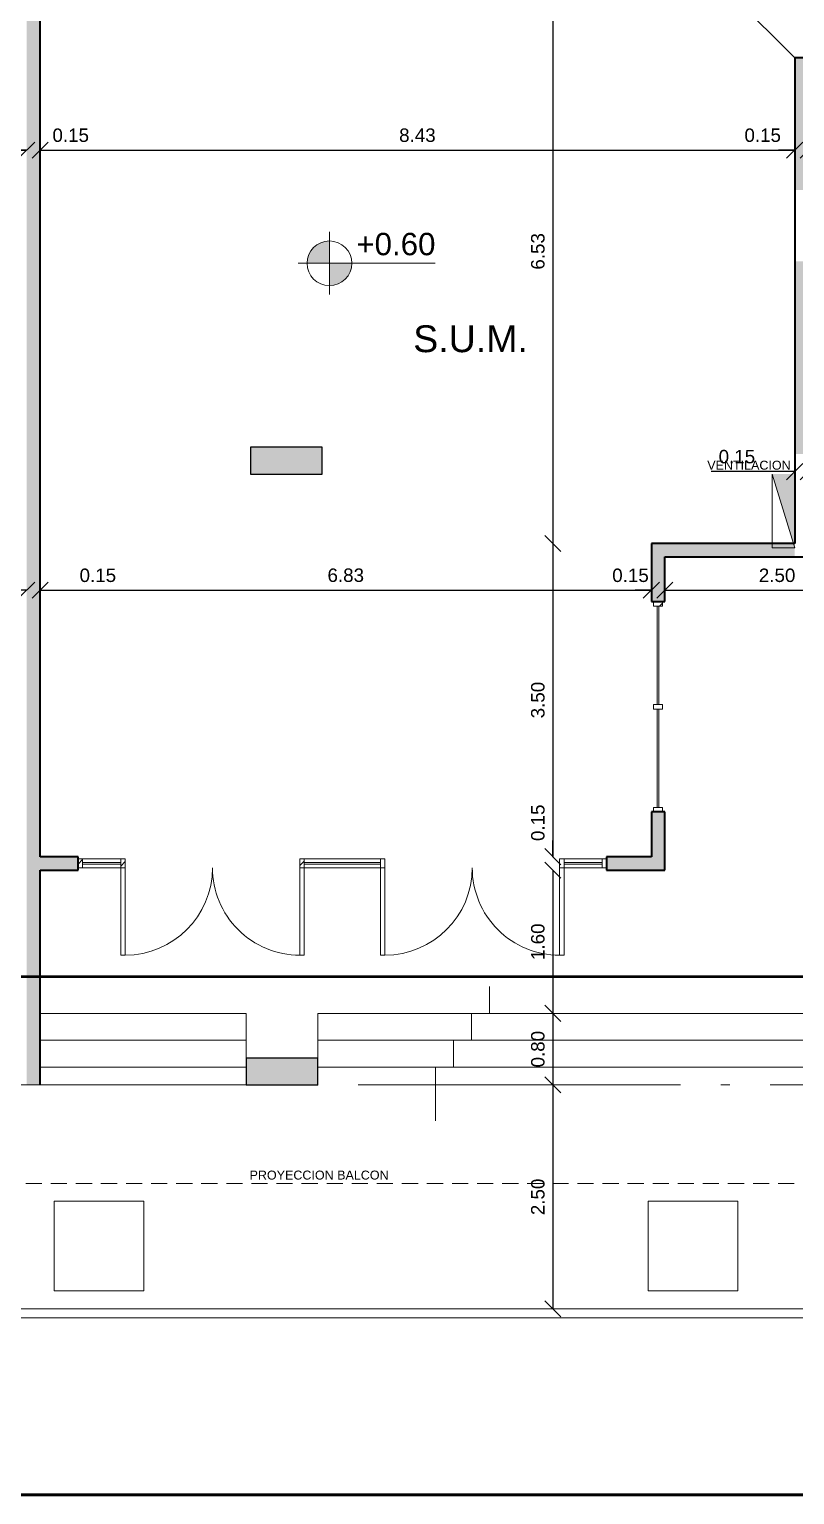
# Model space of a CAD drawing. Header units: metres. Extents: x 42 to 294, y -52 to 32.
# Drawn here: x 93.29 to 101.83, y 3.34 to 19.71 of the extents above; entities that cross this region are included whole.
import ezdxf

# ---------------------------------------------------------------- set-up
doc = ezdxf.new("R2010")
doc.units = ezdxf.units.M
doc.header["$LTSCALE"] = 0.15
doc.linetypes.add('ACAD_ISO02W100', pattern=[15, 12, -3])
doc.linetypes.add('ACAD_ISO04W100', pattern=[30, 24, -3, 0, -3])
doc.layers.get('0').update_dxf_attribs({"lineweight": 20})
for name, color, linetype, lineweight in [('A-----SYP', 6, 'Continuous', 50), ('A-DOORSYM', 1, 'Continuous', 9), ('A-FLOROTM', 6, 'Continuous', 13), ('A-FLORSTM', 2, 'Continuous', 9), ('A-WALL', 2, 'Continuous', 30), ('A-WALLCWM', 6, 'Continuous', 9), ('Accesorios', 4, 'Continuous', 20), ('PROYECCIONES', 7, 'ACAD_ISO02W100', 9), ('RECUADRO', 82, 'Continuous', 50), ('S-COLSPRM', 6, 'Continuous', 9), ('S-GRIDIDM', 1, 'Continuous', 20), ('VENTILACIONES', 4, 'Continuous', 9)]:
    doc.layers.add(name, color=color, linetype=linetype, lineweight=lineweight)
doc.layers.add('Hatch', color=8, linetype='Continuous')
doc.layers.add('MUROS', color=11, linetype='Continuous')
doc.styles.get("Standard").update_dxf_attribs({"font": 'arial.ttf', "height": 0.15})
doc.dimstyles.new('Copy of Annotative', dxfattribs={"dimtxt": 0.15, "dimasz": 0.18, "dimexe": 0.18, "dimexo": 0.0625, "dimgap": 0.09, "dimtad": 1, "dimzin": 0, "dimdsep": 46, "dimtxsty": 'Standard', "dimblk": 'OBLIQUE', "dimcen": 0.09, "dimse1": 1, "dimse2": 1, "dimadec": 0, "dimazin": 0, "dimtfac": 1, "dimtofl": 0, "dimtmove": 0, "dimatfit": 3, "dimfxl": 1, "dimtolj": 1, "dimtzin": 0, "dimarcsym": 0})
doc.dimstyles.new('Cotas Pini', dxfattribs={"dimtxt": 0.15, "dimasz": 0.18, "dimexe": 0.18, "dimexo": 0.0625, "dimgap": 0.09, "dimtad": 1, "dimzin": 0, "dimdsep": 46, "dimtxsty": 'Standard', "dimblk": 'OBLIQUE', "dimcen": 0.09, "dimse1": 1, "dimse2": 1, "dimadec": 0, "dimazin": 0, "dimtfac": 1, "dimtofl": 0, "dimtmove": 0, "dimatfit": 3, "dimfxl": 1, "dimtolj": 1, "dimtzin": 0, "dimarcsym": 0})

# ---------------------------------------------------------------- blocks, each defined once
blk = doc.blocks.new('Puerta de 1 hoja - 100 x 210 cm-158-01 PBaja')
at = {"layer": 'A-DOORSYM', "lineweight": 13}
for p, q in [((0.767, 1.075), (-0.233, 0.075)), ((0.767, 1.075), (-0.233, 0.075)), ((0.767, 0.075), (0.767, 1.075))]:
    blk.add_line(p, q, dxfattribs=at)
blk = doc.blocks.new('Panel de sistema - Acristalado-157-01 PBaja')
at = {"layer": 'A-WALLCWM'}
for p, q in [((0.55, 0.01), (-0.55, 0.01)), ((-0.55, 0.01), (-0.55, -0.01)), ((0.55, -0.01), (0.55, 0.01)), ((-0.55, -0.01), (0.55, -0.01))]:
    blk.add_line(p, q, dxfattribs=at)
blk = doc.blocks.new('Panel de sistema - Acristalado-156-01 PBaja')
at = {"layer": 'A-WALLCWM'}
for p, q in [((0.55, 0.01), (-0.55, 0.01)), ((-0.55, 0.01), (-0.55, -0.01)), ((0.55, -0.01), (0.55, 0.01)), ((-0.55, -0.01), (0.55, -0.01))]:
    blk.add_line(p, q, dxfattribs=at)
blk = doc.blocks.new('Montante rectangular - Montante rectangular - 5x10 cm Aluminio-155-01 PBaja')
at = {"layer": 'A-WALLCWM'}
h = blk.add_hatch(dxfattribs=at)
h.set_pattern_fill('FP1_7', color=256, style=0, pattern_type=2)
h.set_pattern_definition([(45, (0.038, -0.138), (-0.25173, 0.25173), []), (45, (0.419, -0.138), (-0.25173, 0.25173), [])])
h.paths.add_polyline_path([(-0.025, 0.05), (0.025, 0.05), (0.025, -0.05), (-0.025, -0.05)], flags=0)
at = {"layer": 'A-WALLCWM', "lineweight": 13}
for p, q in [((-0.025, 0.05), (0.025, 0.05)), ((-0.025, -0.05), (-0.025, 0.05)), ((0.025, 0.05), (0.025, -0.05)), ((0.025, -0.05), (-0.025, -0.05))]:
    blk.add_line(p, q, dxfattribs=at)
blk = doc.blocks.new('Montante rectangular - Montante rectangular - 5x10 cm Aluminio-154-01 PBaja')
at = {"layer": 'A-WALLCWM'}
h = blk.add_hatch(dxfattribs=at)
h.set_pattern_fill('FP1_8', color=256, style=0, pattern_type=2)
h.set_pattern_definition([(45, (0.026, -0.138), (-0.25173, 0.25173), []), (45, (0.407, -0.138), (-0.25173, 0.25173), [])])
h.paths.add_polyline_path([(-0.05, 0.05), (0, 0.05), (0, -0.05), (-0.05, -0.05)], flags=0)
at = {"layer": 'A-WALLCWM', "lineweight": 13}
for p, q in [((-0.05, 0.05), (0, 0.05)), ((-0.05, -0.05), (-0.05, 0.05)), ((0, 0.05), (0, -0.05)), ((0, -0.05), (-0.05, -0.05))]:
    blk.add_line(p, q, dxfattribs=at)
blk = doc.blocks.new('Montante rectangular - Montante rectangular - 5x10 cm Aluminio-153-01 PBaja')
at = {"layer": 'A-WALLCWM'}
h = blk.add_hatch(dxfattribs=at)
h.set_pattern_fill('FP1_9', color=256, style=0, pattern_type=2)
h.set_pattern_definition([(135, (-0.049, -0.138), (-0.25173, -0.25173), []), (135, (-0.43, -0.138), (-0.25173, -0.25173), [])])
h.paths.add_polyline_path([(-0.05, 0.05), (-0.05, -0.05), (0, -0.05), (0, 0.05)], flags=0)
at = {"layer": 'A-WALLCWM', "lineweight": 13}
for p, q in [((-0.05, 0.05), (-0.05, -0.05)), ((0, 0.05), (-0.05, 0.05)), ((0, -0.05), (0, 0.05)), ((-0.05, -0.05), (0, -0.05))]:
    blk.add_line(p, q, dxfattribs=at)
blk = doc.blocks.new('Panel de sistema - Acristalado-72-01 PBaja')
at = {"layer": 'A-WALLCWM'}
for p, q in [((0.2125, 0.01), (-0.2125, 0.01)), ((-0.2125, 0.01), (-0.2125, -0.01)), ((0.2125, -0.01), (0.2125, 0.01)), ((-0.2125, -0.01), (0.2125, -0.01))]:
    blk.add_line(p, q, dxfattribs=at)
blk = doc.blocks.new('Dbl Glass _2_ - Puerta doble - vidrio-69-01 PBaja')
at = {"layer": 'A-DOORSYM', "lineweight": 13}
for p, q in [((-0.975, 0.05), (-0.975, 1.025)), ((0.975, 0.05), (0.975, 1.025))]:
    blk.add_line(p, q, dxfattribs=at)
at = {"layer": 'A-DOORSYM'}
for centre, start, end in [((-0.975, 0.05), 360, 90), ((0.975, 0.05), 90, 180)]:
    blk.add_arc(centre, 0.975, start, end, dxfattribs=at)
blk = doc.blocks.new('Panel de sistema - Acristalado-71-01 PBaja')
at = {"layer": 'A-WALLCWM'}
for p, q in [((0.2125, 0.01), (-0.2125, 0.01)), ((-0.2125, 0.01), (-0.2125, -0.01)), ((0.2125, -0.01), (0.2125, 0.01)), ((-0.2125, -0.01), (0.2125, -0.01))]:
    blk.add_line(p, q, dxfattribs=at)
blk = doc.blocks.new('Panel de sistema - Acristalado-70-01 PBaja')
at = {"layer": 'A-WALLCWM'}
for p, q in [((0.425, 0.01), (-0.425, 0.01)), ((-0.425, 0.01), (-0.425, -0.01)), ((0.425, -0.01), (0.425, 0.01)), ((-0.425, -0.01), (0.425, -0.01))]:
    blk.add_line(p, q, dxfattribs=at)
blk = doc.blocks.new('Montante rectangular - Montante rectangular - 5x10 cm Aluminio-68-01 PBaja')
at = {"layer": 'A-WALLCWM'}
h = blk.add_hatch(dxfattribs=at)
h.set_pattern_fill('FP1_32', color=256, style=0, pattern_type=2)
h.set_pattern_definition([(45, (-0.132, 0.055), (-0.25173, 0.25173), []), (45, (-0.132, 0.436), (-0.25173, 0.25173), [])])
h.paths.add_polyline_path([(-0.05, 0.05), (-0.05, -0.05), (0, -0.05), (0, 0.05)], flags=0)
at = {"layer": 'A-WALLCWM', "lineweight": 13}
for p, q in [((-0.05, 0.05), (-0.05, -0.05)), ((0, 0.05), (-0.05, 0.05)), ((0, -0.05), (0, 0.05)), ((-0.05, -0.05), (0, -0.05))]:
    blk.add_line(p, q, dxfattribs=at)
blk = doc.blocks.new('Montante rectangular - Montante rectangular - 5x10 cm Aluminio-67-01 PBaja')
at = {"layer": 'A-WALLCWM'}
h = blk.add_hatch(dxfattribs=at)
h.set_pattern_fill('FP1_33', color=256, style=0, pattern_type=2)
h.set_pattern_definition([(135, (0.073, 0.055), (-0.25173, -0.25173), []), (135, (0.073, 0.436), (-0.25173, -0.25173), [])])
h.paths.add_polyline_path([(-0.05, 0.05), (0, 0.05), (0, -0.05), (-0.05, -0.05)], flags=0)
at = {"layer": 'A-WALLCWM', "lineweight": 13}
for p, q in [((-0.05, 0.05), (0, 0.05)), ((-0.05, -0.05), (-0.05, 0.05)), ((0, 0.05), (0, -0.05)), ((0, -0.05), (-0.05, -0.05))]:
    blk.add_line(p, q, dxfattribs=at)
blk = doc.blocks.new('Montante rectangular - Montante rectangular - 5x10 cm Aluminio-66-01 PBaja')
at = {"layer": 'A-WALLCWM'}
h = blk.add_hatch(dxfattribs=at)
h.set_pattern_fill('FP1_34', color=256, style=0, pattern_type=2)
h.set_pattern_definition([(135, (0.078, 0.055), (-0.25173, -0.25173), []), (135, (0.078, 0.436), (-0.25173, -0.25173), [])])
h.paths.add_polyline_path([(-0.025, 0.05), (0.025, 0.05), (0.025, -0.05), (-0.025, -0.05)], flags=0)
at = {"layer": 'A-WALLCWM', "lineweight": 13}
for p, q in [((-0.025, 0.05), (0.025, 0.05)), ((-0.025, -0.05), (-0.025, 0.05)), ((0.025, 0.05), (0.025, -0.05)), ((0.025, -0.05), (-0.025, -0.05))]:
    blk.add_line(p, q, dxfattribs=at)
blk = doc.blocks.new('Montante rectangular - Montante rectangular - 5x10 cm Aluminio-65-01 PBaja')
at = {"layer": 'A-WALLCWM'}
h = blk.add_hatch(dxfattribs=at)
h.set_pattern_fill('FP1_35', color=256, style=0, pattern_type=2)
h.set_pattern_definition([(135, (0.127, 0.055), (-0.25173, -0.25173), []), (135, (0.127, 0.436), (-0.25173, -0.25173), [])])
h.paths.add_polyline_path([(-0.025, 0.05), (0.025, 0.05), (0.025, -0.05), (-0.025, -0.05)], flags=0)
at = {"layer": 'A-WALLCWM', "lineweight": 13}
for p, q in [((-0.025, 0.05), (0.025, 0.05)), ((-0.025, -0.05), (-0.025, 0.05)), ((0.025, 0.05), (0.025, -0.05)), ((0.025, -0.05), (-0.025, -0.05))]:
    blk.add_line(p, q, dxfattribs=at)
blk = doc.blocks.new('Montante rectangular - Montante rectangular - 5x10 cm Aluminio-62-01 PBaja')
at = {"layer": 'A-WALLCWM'}
for p, q in [((13.134, -5.456), (12.709, -5.456)), ((13.134, -5.556), (12.709, -5.556))]:
    blk.add_line(p, q, dxfattribs=at)
blk = doc.blocks.new('Montante rectangular - Montante rectangular - 5x10 cm Aluminio-63-01 PBaja')
at = {"layer": 'A-WALLCWM'}
for p, q in [((10.659, -5.456), (9.809, -5.456)), ((10.659, -5.556), (9.809, -5.556))]:
    blk.add_line(p, q, dxfattribs=at)
blk = doc.blocks.new('Montante rectangular - Montante rectangular - 5x10 cm Aluminio-61-01 PBaja')
at = {"layer": 'A-WALLCWM'}
h = blk.add_hatch(dxfattribs=at)
h.set_pattern_fill('FP1_36', color=256, style=0, pattern_type=2)
h.set_pattern_definition([(135, (0.107, 0.055), (-0.25173, -0.25173), []), (135, (0.107, 0.436), (-0.25173, -0.25173), [])])
h.paths.add_polyline_path([(-0.025, 0.05), (0.025, 0.05), (0.025, -0.05), (-0.025, -0.05)], flags=0)
at = {"layer": 'A-WALLCWM', "lineweight": 13}
for p, q in [((-0.025, 0.05), (0.025, 0.05)), ((-0.025, -0.05), (-0.025, 0.05)), ((0.025, 0.05), (0.025, -0.05)), ((0.025, -0.05), (-0.025, -0.05))]:
    blk.add_line(p, q, dxfattribs=at)
blk = doc.blocks.new('Montante rectangular - Montante rectangular - 5x10 cm Aluminio-60-01 PBaja')
at = {"layer": 'A-WALLCWM'}
h = blk.add_hatch(dxfattribs=at)
h.set_pattern_fill('FP1_37', color=256, style=0, pattern_type=2)
h.set_pattern_definition([(135, (0.098, 0.055), (-0.25173, -0.25173), []), (135, (0.098, 0.436), (-0.25173, -0.25173), [])])
h.paths.add_polyline_path([(-0.025, 0.05), (0.025, 0.05), (0.025, -0.05), (-0.025, -0.05)], flags=0)
at = {"layer": 'A-WALLCWM', "lineweight": 13}
for p, q in [((-0.025, 0.05), (0.025, 0.05)), ((-0.025, -0.05), (-0.025, 0.05)), ((0.025, 0.05), (0.025, -0.05)), ((0.025, -0.05), (-0.025, -0.05))]:
    blk.add_line(p, q, dxfattribs=at)
blk = doc.blocks.new('_Oblique')
at = {"color": 0, "linetype": 'ByBlock', "lineweight": -2}
blk.add_line((-0.5, -0.5), (0.5, 0.5), dxfattribs=at)
blk = doc.blocks.new('*D2365')
at = {"color": 0, "lineweight": -2, "ltscale": 0.1, "transparency": 16777216}
blk.add_line((89.758, 18.362), (93.258, 18.362), dxfattribs=at)
at = {"layer": 'Defpoints', "color": 0, "ltscale": 0.1, "transparency": 16777216}
for p in [(89.758, 18.362), (93.258, 18.362), (93.258, 18.362)]:
    blk.add_point(p, dxfattribs=at)
at = {"color": 0, "lineweight": -2, "ltscale": 0.1, "transparency": 16777216, "xscale": 0.18, "yscale": 0.18, "zscale": 0.18, "rotation": 180}
blk.add_blockref('_Oblique', (89.758, 18.362), dxfattribs=at)
at = {"color": 0, "lineweight": -2, "ltscale": 0.1, "transparency": 16777216, "xscale": 0.18, "yscale": 0.18, "zscale": 0.18}
blk.add_blockref('_Oblique', (93.258, 18.362), dxfattribs=at)
at = {"color": 0, "ltscale": 0.1, "transparency": 16777216, "insert": (91.508, 18.529), "char_height": 0.15, "attachment_point": 5}
blk.add_mtext('\\A1;3.50', dxfattribs=at)
blk = doc.blocks.new('*D2366')
at = {"color": 0, "lineweight": -2, "ltscale": 0.1, "transparency": 16777216}
for p, q in [((93.258, 18.362), (93.078, 18.362)), ((93.408, 18.362), (93.588, 18.362))]:
    blk.add_line(p, q, dxfattribs=at)
at = {"layer": 'Defpoints', "color": 0, "ltscale": 0.1, "transparency": 16777216}
for p in [(93.258, 18.362), (93.408, 18.362), (93.408, 18.362)]:
    blk.add_point(p, dxfattribs=at)
at = {"color": 0, "lineweight": -2, "ltscale": 0.1, "transparency": 16777216, "xscale": 0.18, "yscale": 0.18, "zscale": 0.18}
blk.add_blockref('_Oblique', (93.258, 18.362), dxfattribs=at)
at = {"color": 0, "lineweight": -2, "ltscale": 0.1, "transparency": 16777216, "xscale": 0.18, "yscale": 0.18, "zscale": 0.18, "rotation": 180}
blk.add_blockref('_Oblique', (93.408, 18.362), dxfattribs=at)
at = {"color": 0, "ltscale": 0.1, "transparency": 16777216, "insert": (93.75, 18.529), "char_height": 0.15, "attachment_point": 5}
blk.add_mtext('\\A1;0.15', dxfattribs=at)
blk = doc.blocks.new('*D2367')
at = {"color": 0, "lineweight": -2, "ltscale": 0.1, "transparency": 16777216}
blk.add_line((93.408, 18.362), (101.833, 18.362), dxfattribs=at)
at = {"layer": 'Defpoints', "color": 0, "ltscale": 0.1, "transparency": 16777216}
for p in [(93.408, 18.362), (101.833, 18.362), (101.833, 18.362)]:
    blk.add_point(p, dxfattribs=at)
at = {"color": 0, "lineweight": -2, "ltscale": 0.1, "transparency": 16777216, "xscale": 0.18, "yscale": 0.18, "zscale": 0.18, "rotation": 180}
blk.add_blockref('_Oblique', (93.408, 18.362), dxfattribs=at)
at = {"color": 0, "lineweight": -2, "ltscale": 0.1, "transparency": 16777216, "xscale": 0.18, "yscale": 0.18, "zscale": 0.18}
blk.add_blockref('_Oblique', (101.833, 18.362), dxfattribs=at)
at = {"color": 0, "ltscale": 0.1, "transparency": 16777216, "insert": (97.621, 18.529), "char_height": 0.15, "attachment_point": 5}
blk.add_mtext('\\A1;8.43', dxfattribs=at)
blk = doc.blocks.new('*D2368')
at = {"color": 0, "lineweight": -2, "ltscale": 0.1, "transparency": 16777216}
for p, q in [((101.833, 18.362), (101.653, 18.362)), ((101.983, 18.362), (102.163, 18.362))]:
    blk.add_line(p, q, dxfattribs=at)
at = {"layer": 'Defpoints', "color": 0, "ltscale": 0.1, "transparency": 16777216}
for p in [(101.833, 18.362), (101.983, 18.362), (101.983, 18.362)]:
    blk.add_point(p, dxfattribs=at)
at = {"color": 0, "lineweight": -2, "ltscale": 0.1, "transparency": 16777216, "xscale": 0.18, "yscale": 0.18, "zscale": 0.18}
blk.add_blockref('_Oblique', (101.833, 18.362), dxfattribs=at)
at = {"color": 0, "lineweight": -2, "ltscale": 0.1, "transparency": 16777216, "xscale": 0.18, "yscale": 0.18, "zscale": 0.18, "rotation": 180}
blk.add_blockref('_Oblique', (101.983, 18.362), dxfattribs=at)
at = {"color": 0, "ltscale": 0.1, "transparency": 16777216, "insert": (101.476, 18.529), "char_height": 0.15, "attachment_point": 5}
blk.add_mtext('\\A1;0.15', dxfattribs=at)
blk = doc.blocks.new('*D2661')
at = {"color": 0, "lineweight": -2, "ltscale": 0.1, "transparency": 16777216}
for p, q in [((101.833, 14.771), (100.902, 14.771)), ((101.983, 14.771), (102.163, 14.771))]:
    blk.add_line(p, q, dxfattribs=at)
at = {"layer": 'Defpoints', "color": 0, "ltscale": 0.1, "transparency": 16777216}
for p in [(101.833, 14.771), (101.983, 14.771), (101.983, 14.771)]:
    blk.add_point(p, dxfattribs=at)
at = {"color": 0, "lineweight": -2, "ltscale": 0.1, "transparency": 16777216, "xscale": 0.18, "yscale": 0.18, "zscale": 0.18}
blk.add_blockref('_Oblique', (101.833, 14.771), dxfattribs=at)
at = {"color": 0, "lineweight": -2, "ltscale": 0.1, "transparency": 16777216, "xscale": 0.18, "yscale": 0.18, "zscale": 0.18, "rotation": 180}
blk.add_blockref('_Oblique', (101.983, 14.771), dxfattribs=at)
at = {"color": 0, "ltscale": 0.1, "transparency": 16777216, "insert": (101.188, 14.938), "char_height": 0.15, "attachment_point": 5}
blk.add_mtext('\\A1;0.15', dxfattribs=at)
blk = doc.blocks.new('*D2631')
at = {"color": 0, "lineweight": -2, "ltscale": 0.1, "transparency": 16777216}
for p, q in [((93.258, 13.446), (93.078, 13.446)), ((93.408, 13.446), (94.339, 13.446))]:
    blk.add_line(p, q, dxfattribs=at)
at = {"layer": 'Defpoints', "color": 0, "ltscale": 0.1, "transparency": 16777216}
for p in [(93.258, 13.446), (93.408, 13.446), (93.408, 13.446)]:
    blk.add_point(p, dxfattribs=at)
at = {"color": 0, "lineweight": -2, "ltscale": 0.1, "transparency": 16777216, "xscale": 0.18, "yscale": 0.18, "zscale": 0.18}
blk.add_blockref('_Oblique', (93.258, 13.446), dxfattribs=at)
at = {"color": 0, "lineweight": -2, "ltscale": 0.1, "transparency": 16777216, "xscale": 0.18, "yscale": 0.18, "zscale": 0.18, "rotation": 180}
blk.add_blockref('_Oblique', (93.408, 13.446), dxfattribs=at)
at = {"color": 0, "ltscale": 0.1, "transparency": 16777216, "insert": (94.053, 13.612), "char_height": 0.15, "attachment_point": 5}
blk.add_mtext('\\A1;0.15', dxfattribs=at)
blk = doc.blocks.new('*D2632')
at = {"color": 0, "lineweight": -2, "ltscale": 0.1, "transparency": 16777216}
blk.add_line((93.408, 13.446), (100.233, 13.446), dxfattribs=at)
at = {"layer": 'Defpoints', "color": 0, "ltscale": 0.1, "transparency": 16777216}
for p in [(93.408, 13.446), (100.233, 13.446), (100.233, 13.446)]:
    blk.add_point(p, dxfattribs=at)
at = {"color": 0, "lineweight": -2, "ltscale": 0.1, "transparency": 16777216, "xscale": 0.18, "yscale": 0.18, "zscale": 0.18, "rotation": 180}
blk.add_blockref('_Oblique', (93.408, 13.446), dxfattribs=at)
at = {"color": 0, "lineweight": -2, "ltscale": 0.1, "transparency": 16777216, "xscale": 0.18, "yscale": 0.18, "zscale": 0.18}
blk.add_blockref('_Oblique', (100.233, 13.446), dxfattribs=at)
at = {"color": 0, "ltscale": 0.1, "transparency": 16777216, "insert": (96.821, 13.613), "char_height": 0.15, "attachment_point": 5}
blk.add_mtext('\\A1;6.83', dxfattribs=at)
blk = doc.blocks.new('*D2633')
at = {"color": 0, "lineweight": -2, "ltscale": 0.1, "transparency": 16777216}
for p, q in [((100.233, 13.446), (100.053, 13.446)), ((100.383, 13.446), (100.563, 13.446))]:
    blk.add_line(p, q, dxfattribs=at)
at = {"layer": 'Defpoints', "color": 0, "ltscale": 0.1, "transparency": 16777216}
for p in [(100.233, 13.446), (100.383, 13.446), (100.383, 13.446)]:
    blk.add_point(p, dxfattribs=at)
at = {"color": 0, "lineweight": -2, "ltscale": 0.1, "transparency": 16777216, "xscale": 0.18, "yscale": 0.18, "zscale": 0.18}
blk.add_blockref('_Oblique', (100.233, 13.446), dxfattribs=at)
at = {"color": 0, "lineweight": -2, "ltscale": 0.1, "transparency": 16777216, "xscale": 0.18, "yscale": 0.18, "zscale": 0.18, "rotation": 180}
blk.add_blockref('_Oblique', (100.383, 13.446), dxfattribs=at)
at = {"color": 0, "ltscale": 0.1, "transparency": 16777216, "insert": (100, 13.612), "char_height": 0.15, "attachment_point": 5}
blk.add_mtext('\\A1;0.15', dxfattribs=at)
blk = doc.blocks.new('*D2634')
at = {"color": 0, "lineweight": -2, "ltscale": 0.1, "transparency": 16777216}
blk.add_line((100.383, 13.446), (102.891, 13.446), dxfattribs=at)
at = {"layer": 'Defpoints', "color": 0, "ltscale": 0.1, "transparency": 16777216}
for p in [(100.383, 13.446), (102.891, 13.446), (102.891, 13.446)]:
    blk.add_point(p, dxfattribs=at)
at = {"color": 0, "lineweight": -2, "ltscale": 0.1, "transparency": 16777216, "xscale": 0.18, "yscale": 0.18, "zscale": 0.18, "rotation": 180}
blk.add_blockref('_Oblique', (100.383, 13.446), dxfattribs=at)
at = {"color": 0, "lineweight": -2, "ltscale": 0.1, "transparency": 16777216, "xscale": 0.18, "yscale": 0.18, "zscale": 0.18}
blk.add_blockref('_Oblique', (102.891, 13.446), dxfattribs=at)
at = {"color": 0, "ltscale": 0.1, "transparency": 16777216, "insert": (101.637, 13.612), "char_height": 0.15, "attachment_point": 5}
blk.add_mtext('\\A1;2.50', dxfattribs=at)
blk = doc.blocks.new('*D2590')
at = {"color": 0, "lineweight": -2, "ltscale": 0.1, "transparency": 16777216}
blk.add_line((99.133, 20.494), (99.133, 13.969), dxfattribs=at)
at = {"layer": 'Defpoints', "color": 0, "ltscale": 0.1, "transparency": 16777216}
for p in [(99.133, 20.494), (99.133, 13.969), (100.233, 13.969)]:
    blk.add_point(p, dxfattribs=at)
at = {"color": 0, "lineweight": -2, "ltscale": 0.1, "transparency": 16777216, "xscale": 0.18, "yscale": 0.18, "zscale": 0.18}
for p, rotation in [((99.133, 20.494), 90), ((99.133, 13.969), 270)]:
    blk.add_blockref('_Oblique', p, dxfattribs=dict(at, rotation=rotation))
at = {"color": 0, "ltscale": 0.1, "transparency": 16777216, "insert": (98.966, 17.232), "char_height": 0.15, "attachment_point": 5, "rotation": 90}
blk.add_mtext('\\A1;6.53', dxfattribs=at)
blk = doc.blocks.new('*D2591')
at = {"color": 0, "lineweight": -2, "ltscale": 0.1, "transparency": 16777216}
blk.add_line((99.133, 13.969), (99.133, 10.469), dxfattribs=at)
at = {"layer": 'Defpoints', "color": 0, "ltscale": 0.1, "transparency": 16777216}
for p in [(100.233, 13.969), (99.133, 10.469), (99.733, 10.469)]:
    blk.add_point(p, dxfattribs=at)
at = {"color": 0, "lineweight": -2, "ltscale": 0.1, "transparency": 16777216, "xscale": 0.18, "yscale": 0.18, "zscale": 0.18}
for p, rotation in [((99.133, 13.969), 90), ((99.133, 10.469), 270)]:
    blk.add_blockref('_Oblique', p, dxfattribs=dict(at, rotation=rotation))
at = {"color": 0, "ltscale": 0.1, "transparency": 16777216, "insert": (98.966, 12.219), "char_height": 0.15, "attachment_point": 5, "rotation": 90}
blk.add_mtext('\\A1;3.50', dxfattribs=at)
blk = doc.blocks.new('*D2592')
at = {"color": 0, "lineweight": -2, "ltscale": 0.1, "transparency": 16777216}
for p, q in [((99.133, 10.469), (99.133, 10.649)), ((99.133, 10.319), (99.133, 10.139))]:
    blk.add_line(p, q, dxfattribs=at)
at = {"layer": 'Defpoints', "color": 0, "ltscale": 0.1, "transparency": 16777216}
for p in [(99.133, 10.319), (99.733, 10.469), (99.733, 10.319)]:
    blk.add_point(p, dxfattribs=at)
at = {"color": 0, "lineweight": -2, "ltscale": 0.1, "transparency": 16777216, "xscale": 0.18, "yscale": 0.18, "zscale": 0.18}
for p, rotation in [((99.133, 10.469), 270), ((99.133, 10.319), 90)]:
    blk.add_blockref('_Oblique', p, dxfattribs=dict(at, rotation=rotation))
at = {"color": 0, "ltscale": 0.1, "transparency": 16777216, "insert": (98.966, 10.848), "char_height": 0.15, "attachment_point": 5, "rotation": 90}
blk.add_mtext('\\A1;0.15', dxfattribs=at)
blk = doc.blocks.new('*D2593')
at = {"color": 0, "lineweight": -2, "ltscale": 0.1, "transparency": 16777216}
blk.add_line((99.133, 10.319), (99.133, 8.719), dxfattribs=at)
at = {"layer": 'Defpoints', "color": 0, "ltscale": 0.1, "transparency": 16777216}
for p in [(99.733, 10.319), (99.133, 8.719), (99.133, 8.719)]:
    blk.add_point(p, dxfattribs=at)
at = {"color": 0, "lineweight": -2, "ltscale": 0.1, "transparency": 16777216, "xscale": 0.18, "yscale": 0.18, "zscale": 0.18}
for p, rotation in [((99.133, 10.319), 90), ((99.133, 8.719), 270)]:
    blk.add_blockref('_Oblique', p, dxfattribs=dict(at, rotation=rotation))
at = {"color": 0, "ltscale": 0.1, "transparency": 16777216, "insert": (98.966, 9.519), "char_height": 0.15, "attachment_point": 5, "rotation": 90}
blk.add_mtext('\\A1;1.60', dxfattribs=at)
blk = doc.blocks.new('*D2594')
at = {"color": 0, "lineweight": -2, "ltscale": 0.1, "transparency": 16777216}
blk.add_line((99.133, 8.719), (99.133, 7.919), dxfattribs=at)
at = {"layer": 'Defpoints', "color": 0, "ltscale": 0.1, "transparency": 16777216}
for p in [(99.133, 8.719), (99.133, 7.919), (99.133, 7.919)]:
    blk.add_point(p, dxfattribs=at)
at = {"color": 0, "lineweight": -2, "ltscale": 0.1, "transparency": 16777216, "xscale": 0.18, "yscale": 0.18, "zscale": 0.18}
for p, rotation in [((99.133, 8.719), 90), ((99.133, 7.919), 270)]:
    blk.add_blockref('_Oblique', p, dxfattribs=dict(at, rotation=rotation))
at = {"color": 0, "ltscale": 0.1, "transparency": 16777216, "insert": (98.966, 8.319), "char_height": 0.15, "attachment_point": 5, "rotation": 90}
blk.add_mtext('\\A1;0.80', dxfattribs=at)
blk = doc.blocks.new('*D2595')
at = {"color": 0, "lineweight": -2, "ltscale": 0.1, "transparency": 16777216}
blk.add_line((99.133, 7.919), (99.133, 5.418), dxfattribs=at)
at = {"layer": 'Defpoints', "color": 0, "ltscale": 0.1, "transparency": 16777216}
for p in [(99.133, 7.919), (99.133, 5.418), (99.133, 5.418)]:
    blk.add_point(p, dxfattribs=at)
at = {"color": 0, "lineweight": -2, "ltscale": 0.1, "transparency": 16777216, "xscale": 0.18, "yscale": 0.18, "zscale": 0.18}
for p, rotation in [((99.133, 7.919), 90), ((99.133, 5.418), 270)]:
    blk.add_blockref('_Oblique', p, dxfattribs=dict(at, rotation=rotation))
at = {"color": 0, "ltscale": 0.1, "transparency": 16777216, "insert": (98.966, 6.668), "char_height": 0.15, "attachment_point": 5, "rotation": 90}
blk.add_mtext('\\A1;2.50', dxfattribs=at)

msp = doc.modelspace()

# ---------------------------------------------------------------- hatches: boundary and pattern name
at = {"ltscale": 0.1}
h = msp.add_hatch(color=256, dxfattribs=at)
h.paths.add_polyline_path([(96.639, 17.349, 0.414214), (96.389, 17.099), (96.389, 17.099), (96.639, 17.099)])
h.paths.add_polyline_path([(96.889, 17.099), (96.639, 17.099), (96.639, 16.849, 0.414214)])
at = {"layer": 'Hatch', "ltscale": 0.2}
for points in [[(96.558, 14.744), (96.558, 15.044), (95.758, 15.044), (95.758, 14.744)], [(96.508, 7.919), (96.508, 8.219), (95.708, 8.219), (95.708, 7.919)]]:
    msp.add_hatch(color=256, dxfattribs=at).paths.add_polyline_path(points)
at = {"layer": 'MUROS', "ltscale": 0.1}
h = msp.add_hatch(color=256, dxfattribs=at)
h.paths.add_polyline_path([(93.258, 20.494), (93.258, 9.128), (93.408, 9.128), (93.408, 10.319), (93.833, 10.319), (93.833, 10.469), (93.408, 10.469), (93.408, 20.494), (94.729, 20.494), (94.729, 20.794), (90.008, 20.794), (90.008, 20.494)])
h.paths.add_polyline_path([(89.758, 20.344), (89.608, 20.344), (89.608, 15.594), (89.758, 15.594)])
h.paths.add_polyline_path([(89.608, 9.128), (89.758, 9.128), (89.758, 14.744), (89.608, 14.744)])
h.paths.add_polyline_path([(101.833, 13.819), (101.833, 13.969), (100.233, 13.969), (100.233, 13.319), (100.383, 13.319), (100.383, 13.819)])
h.paths.add_polyline_path([(93.258, 7.919), (93.408, 7.919), (93.408, 9.128), (93.258, 9.128)])
h.paths.add_polyline_path([(100.233, 10.469), (99.733, 10.469), (99.733, 10.319), (100.383, 10.319), (100.383, 10.969), (100.233, 10.969)])
h.paths.add_polyline_path([(101.983, 14.119), (101.983, 13.819), (103.133, 13.819), (103.133, 14.119)])
h.paths.add_polyline_path([(104.183, 14.119), (103.933, 14.119), (103.933, 13.819), (104.183, 13.819)])
h.paths.add_polyline_path([(104.333, 14.119), (104.333, 13.819), (104.796, 13.819), (104.796, 14.119)])
h.paths.add_polyline_path([(101.833, 14.969), (101.983, 14.969), (101.983, 17.119), (101.833, 17.119)])
h.paths.add_polyline_path([(101.833, 17.919), (101.983, 17.919), (101.983, 18.969), (102.033, 18.969), (102.033, 19.119), (101.983, 19.119), (101.983, 19.394), (101.833, 19.394)])
h.paths.add_polyline_path([(103.515, 18.069), (103.515, 17.919), (104.183, 17.919), (104.183, 18.069)])
h.paths.add_polyline_path([(103.233, 18.069), (103.233, 18.969), (103.515, 18.969), (103.515, 19.119), (103.033, 19.119), (103.033, 18.969), (103.083, 18.969), (103.083, 17.919), (103.515, 17.919), (103.515, 18.069)])
h.paths.add_polyline_path([(103.515, 19.119), (103.515, 18.969), (104.183, 18.969), (104.183, 19.119)])
h.paths.add_polyline_path([(104.333, 19.119), (104.333, 18.969), (104.568, 18.969), (104.568, 19.119)])
h.paths.add_polyline_path([(105.618, 19.119), (105.618, 18.969), (105.833, 18.969), (105.833, 19.119)])
h.paths.add_polyline_path([(106.218, 18.969), (106.218, 19.119), (105.983, 19.119), (105.983, 18.969)])
h.paths.add_polyline_path([(106.483, 15.969), (106.483, 16.519), (106.333, 16.519), (106.333, 16.119), (104.333, 16.119), (104.333, 15.969)])
h.paths.add_polyline_path([(106.483, 17.219), (106.483, 17.319), (106.333, 17.319), (106.333, 17.219)])
h.paths.add_polyline_path([(107.483, 17.319), (107.483, 17.219), (107.633, 17.219), (107.633, 17.319)])
h.paths.add_polyline_path([(109.033, 17.319), (109.033, 17.469), (108.383, 17.469), (108.383, 18.169), (109.033, 18.169), (109.033, 17.919), (109.183, 17.919), (109.183, 19.119), (107.633, 19.119), (107.633, 18.969), (108.283, 18.969), (108.283, 17.469), (107.633, 17.469), (107.633, 17.319)])
h.paths.add_polyline_path([(108.383, 18.269), (108.383, 18.969), (109.033, 18.969), (109.033, 18.269)], flags=16)
h.paths.add_polyline_path([(107.483, 18.969), (107.483, 19.119), (107.268, 19.119), (107.268, 18.969)])
h.paths.add_polyline_path([(108.466, 18.373), (108.949, 18.373), (108.949, 18.682), (108.466, 18.682)], flags=8)
h.paths.add_polyline_path([(108.497, 18.721), (108.98, 18.721), (108.98, 19.03), (108.497, 19.03)], flags=24)
at = {"layer": 'VENTILACIONES'}
msp.add_hatch(color=256, dxfattribs=at).paths.add_polyline_path([(101.833, 14.744), (101.583, 14.744), (101.833, 13.919)])

# ---------------------------------------------------------------- linework, layer by layer
at = {"ltscale": 0.1}
for p, q in [((96.639, 17.349), (96.639, 17.449)), ((96.639, 16.849), (96.639, 17.349)), ((96.389, 17.099), (96.289, 17.099)), ((96.389, 17.099), (97.821, 17.099)), ((96.639, 16.849), (96.639, 16.749))]:
    msp.add_line(p, q, dxfattribs=at)
msp.add_circle((96.639, 17.099), 0.25, dxfattribs=at)
at = {"layer": 'A-----SYP'}
msp.add_line((120.908, 9.128), (87.741, 9.128), dxfattribs=at)
at = {"layer": 'A-DOORSYM', "ltscale": 0.1}
for p, q in [((94.308, 9.369), (94.308, 10.344)), ((94.308, 10.344), (94.358, 10.344)), ((96.358, 10.344), (96.308, 10.344)), ((96.358, 9.369), (96.358, 10.344)), ((97.208, 9.369), (97.208, 10.344)), ((97.208, 10.344), (97.258, 10.344)), ((99.258, 10.344), (99.208, 10.344)), ((99.258, 9.369), (99.258, 10.344)), ((94.358, 9.369), (94.308, 9.369)), ((96.308, 9.369), (96.358, 9.369)), ((97.258, 9.369), (97.208, 9.369)), ((99.208, 9.369), (99.258, 9.369))]:
    msp.add_line(p, q, dxfattribs=at)
at = {"layer": 'A-FLOROTM'}
for p, q in [((93.408, 8.719), (95.708, 8.719)), ((95.708, 8.719), (95.708, 8.219)), ((96.508, 8.219), (96.508, 8.719)), ((96.508, 8.719), (102.608, 8.719)), ((95.708, 8.219), (95.708, 8.219)), ((95.708, 8.119), (95.708, 8.119)), ((93.408, 7.919), (93.408, 7.918)), ((95.708, 7.918), (95.708, 7.919)), ((96.508, 7.918), (95.708, 7.918)), ((96.508, 7.919), (96.508, 7.918)), ((93.565, 6.619), (94.565, 6.619)), ((93.565, 5.619), (93.565, 6.619)), ((94.565, 6.619), (94.565, 5.619)), ((100.198, 5.619), (100.198, 6.619)), ((100.198, 6.619), (101.198, 6.619)), ((101.198, 6.619), (101.198, 5.619)), ((94.565, 5.619), (93.565, 5.619)), ((101.198, 5.619), (100.198, 5.619)), ((87.76, 5.418), (119.608, 5.418)), ((87.76, 5.318), (119.608, 5.318))]:
    msp.add_line(p, q, dxfattribs=at)
at = {"layer": 'A-FLORSTM'}
for p, q in [((95.708, 8.419), (93.408, 8.419)), ((102.608, 8.419), (96.508, 8.419)), ((95.708, 8.119), (95.708, 8.219)), ((95.708, 8.119), (93.408, 8.119)), ((102.608, 8.119), (96.508, 8.119))]:
    msp.add_line(p, q, dxfattribs=at)
at = {"layer": 'A-WALL', "lineweight": 35}
for p, q in [((93.408, 10.469), (93.408, 20.494)), ((101.983, 19.394), (101.833, 19.394)), ((101.833, 19.394), (101.833, 13.969)), ((100.233, 13.969), (100.233, 13.319)), ((101.833, 13.969), (100.233, 13.969)), ((100.383, 13.319), (100.383, 13.819)), ((100.383, 13.819), (103.133, 13.819)), ((100.233, 13.319), (100.383, 13.319)), ((100.383, 10.969), (100.233, 10.969)), ((100.233, 10.969), (100.233, 10.469)), ((100.383, 10.319), (100.383, 10.969)), ((93.833, 10.469), (93.408, 10.469)), ((93.408, 10.319), (93.833, 10.319)), ((93.408, 7.919), (93.408, 10.319)), ((93.833, 10.319), (93.833, 10.469)), ((100.233, 10.469), (99.733, 10.469)), ((99.733, 10.469), (99.733, 10.319)), ((99.733, 10.319), (100.383, 10.319))]:
    msp.add_line(p, q, dxfattribs=at)
at = {"layer": 'Accesorios'}
for p, q in [((98.424, 8.719), (98.424, 9.019)), ((98.424, 8.719), (98.224, 8.719)), ((98.224, 8.719), (98.224, 8.419)), ((98.224, 8.419), (98.024, 8.419)), ((98.024, 8.419), (98.024, 8.119)), ((98.024, 8.119), (97.824, 8.119)), ((97.824, 8.119), (97.824, 7.519))]:
    msp.add_line(p, q, dxfattribs=at)
at = {"layer": 'Hatch', "ltscale": 0.2}
for p, q in [((96.558, 15.044), (95.758, 15.044)), ((95.758, 15.044), (95.758, 14.744)), ((96.558, 14.744), (96.558, 15.044)), ((95.758, 14.744), (96.558, 14.744)), ((96.508, 8.219), (95.708, 8.219)), ((95.708, 8.219), (95.708, 7.919)), ((96.508, 7.919), (96.508, 8.219)), ((95.708, 7.919), (96.508, 7.919))]:
    msp.add_line(p, q, dxfattribs=at)
at = {"layer": 'PROYECCIONES', "ltscale": 0.1}
msp.add_line((89.608, 6.819), (102.908, 6.819), dxfattribs=at)
at = {"layer": 'RECUADRO', "ltscale": 0.1}
for p, q in [((125.791, 3.341), (83.791, 3.341)), ((83.791, 3.341), (125.791, 3.341))]:
    msp.add_line(p, q, dxfattribs=at)
at = {"layer": 'S-COLSPRM'}
for p, q in [((95.708, 8.219), (95.708, 7.919)), ((96.508, 8.219), (95.708, 8.219)), ((96.508, 7.919), (96.508, 8.219)), ((95.708, 7.919), (96.508, 7.919))]:
    msp.add_line(p, q, dxfattribs=at)
at = {"layer": 'S-GRIDIDM', "linetype": 'ACAD_ISO04W100'}
msp.add_line((87.76, 7.919), (119.608, 7.919), dxfattribs=at)
at = {"layer": 'VENTILACIONES'}
for p, q in [((101.583, 13.919), (101.583, 14.744)), ((101.583, 14.744), (101.833, 13.919)), ((101.833, 13.919), (101.583, 13.919))]:
    msp.add_line(p, q, dxfattribs=at)

# ---------------------------------------------------------------- block references
at = {"layer": 'A-DOORSYM', "rotation": 89.99999999999993}
msp.add_blockref('Puerta de 1 hoja - 100 x 210 cm-158-01 PBaja', (101.908, 19.627), dxfattribs=at)
msp.add_blockref('Puerta de 1 hoja - 100 x 210 cm-158-01 PBaja', (101.908, 19.627), dxfattribs=at)
at = {"layer": 'A-WALLCWM', "extrusion": (0, 0, -1), "rotation": 90.00000000000006}
for name, p in [('Montante rectangular - Montante rectangular - 5x10 cm Aluminio-154-01 PBaja', (-100.308, 13.319)), ('Montante rectangular - Montante rectangular - 5x10 cm Aluminio-155-01 PBaja', (-100.308, 12.144))]:
    msp.add_blockref(name, p, dxfattribs=at)
at = {"layer": 'A-WALLCWM'}
for name, p, rotation in [('Panel de sistema - Acristalado-156-01 PBaja', (100.308, 12.719), 89.99999999999993), ('Panel de sistema - Acristalado-157-01 PBaja', (100.308, 11.569), 89.99999999999993), ('Montante rectangular - Montante rectangular - 5x10 cm Aluminio-153-01 PBaja', (100.308, 10.969), 269.9999999999999), ('Panel de sistema - Acristalado-71-01 PBaja', (94.096, 10.394), 180), ('Dbl Glass _2_ - Puerta doble - vidrio-69-01 PBaja', (95.333, 10.394), 180), ('Dbl Glass _2_ - Puerta doble - vidrio-69-01 PBaja', (95.333, 10.394), 180), ('Panel de sistema - Acristalado-70-01 PBaja', (96.783, 10.394), 180), ('Dbl Glass _2_ - Puerta doble - vidrio-69-01 PBaja', (98.233, 10.394), 180), ('Dbl Glass _2_ - Puerta doble - vidrio-69-01 PBaja', (98.233, 10.394), 180), ('Panel de sistema - Acristalado-72-01 PBaja', (99.471, 10.394), 180)]:
    msp.add_blockref(name, p, dxfattribs=dict(at, rotation=rotation))
at = {"layer": 'A-WALLCWM', "extrusion": (0, 0, -1)}
for name, p in [('Montante rectangular - Montante rectangular - 5x10 cm Aluminio-67-01 PBaja', (-93.833, 10.394)), ('Montante rectangular - Montante rectangular - 5x10 cm Aluminio-66-01 PBaja', (-94.333, 10.394)), ('Montante rectangular - Montante rectangular - 5x10 cm Aluminio-60-01 PBaja', (-96.333, 10.394)), ('Montante rectangular - Montante rectangular - 5x10 cm Aluminio-61-01 PBaja', (-97.233, 10.394)), ('Montante rectangular - Montante rectangular - 5x10 cm Aluminio-65-01 PBaja', (-99.233, 10.394))]:
    msp.add_blockref(name, p, dxfattribs=at)
at = {"layer": 'A-WALLCWM'}
for name, p in [('Montante rectangular - Montante rectangular - 5x10 cm Aluminio-62-01 PBaja', (81.174, 15.9)), ('Montante rectangular - Montante rectangular - 5x10 cm Aluminio-63-01 PBaja', (86.549, 15.9)), ('Montante rectangular - Montante rectangular - 5x10 cm Aluminio-62-01 PBaja', (86.549, 15.9)), ('Montante rectangular - Montante rectangular - 5x10 cm Aluminio-68-01 PBaja', (99.733, 10.394))]:
    msp.add_blockref(name, p, dxfattribs=at)

# ---------------------------------------------------------------- texts
msp.add_text('S.U.M.', height=0.3).set_placement((97.574, 16.106))
at = {"ltscale": 0.1, "attachment_point": 1}
for s, insert, char_height, width in [('{\\fArial|b0|i0|c0|p34;+0.60}', (96.939, 17.439), 0.25, 1.01133), ('VENTILACION', (100.857, 14.893), 0.1, 2.14772), ('PROYECCION BALCON', (95.747, 6.962), 0.1, 2.14772)]:
    msp.add_mtext(s, dxfattribs=dict(at, insert=insert, char_height=char_height, width=width))

# ---------------------------------------------------------------- dimensions: what is measured, and where the dimension line sits
at = {"ltscale": 0.1}
for base, p1, p2, picture, middle in [((99.133045696, 13.969282627), (99.133045696, 20.494282627), (100.233045696, 13.969282627), '*D2590', (98.966408588, 17.231782627)), ((99.133, 10.469), (100.233, 13.969), (99.733, 10.469), '*D2591', (98.966, 12.219)), ((99.133, 8.719), (99.733, 10.319), (99.133, 8.719), '*D2593', (98.966, 9.519)), ((99.133, 7.919), (99.133, 8.719), (99.133, 7.919), '*D2594', (98.966, 8.319)), ((99.133, 5.418), (99.133, 7.919), (99.133, 5.418), '*D2595', (98.966, 6.668))]:
    dim = msp.add_linear_dim(base=base, p1=p1, p2=p2, angle=90, dimstyle='Copy of Annotative', override={"dimscale": 0, "dimtix": 0, "dimtofl": 0, "dimtmove": 1, "dimatfit": 3}, dxfattribs=at)
    dim.commit()
    dim.dimension.update_dxf_attribs({"geometry": picture, "text_midpoint": middle})
for base, p1, p2, dimstyle, override, picture, middle in [((93.258, 18.362), (89.758, 18.362), (93.258, 18.362), 'Cotas Pini', {"dimtmove": 1}, '*D2365', (91.508, 18.529)), ((101.833045696, 18.362387681), (93.408045696, 18.362387681), (101.833045696, 18.362387681), 'Cotas Pini', {"dimtmove": 1}, '*D2367', (97.620545696, 18.529024789)), ((93.408, 13.446), (93.258, 13.446), (93.408, 13.446), 'Copy of Annotative', {"dimscale": 0, "dimtix": 0, "dimtofl": 0, "dimtmove": 0, "dimatfit": 3}, '*D2631', (94.053, 13.612)), ((100.233045696, 13.445885112), (93.408045696, 13.445885112), (100.233045696, 13.445885112), 'Copy of Annotative', {"dimscale": 0, "dimtix": 0, "dimtofl": 0, "dimtmove": 1, "dimatfit": 3}, '*D2632', (96.820545696, 13.61252222))]:
    dim = msp.add_linear_dim(base=base, p1=p1, p2=p2, dimstyle=dimstyle, override=override, dxfattribs=at)
    dim.commit()
    dim.dimension.update_dxf_attribs({"geometry": picture, "text_midpoint": middle})
for base, p1, p2, dimstyle, override, picture, middle in [((93.408, 18.362), (93.258, 18.362), (93.408, 18.362), 'Cotas Pini', {"dimtmove": 1}, '*D2366', (93.75, 18.362)), ((101.983, 18.362), (101.833, 18.362), (101.983, 18.362), 'Cotas Pini', {"dimtmove": 1}, '*D2368', (101.476, 18.362)), ((101.983, 14.771), (101.833, 14.771), (101.983, 14.771), 'Copy of Annotative', {"dimscale": 0, "dimtix": 0, "dimtofl": 0, "dimtmove": 0, "dimatfit": 3}, '*D2661', (101.188, 14.771)), ((100.383, 13.446), (100.233, 13.446), (100.383, 13.446), 'Copy of Annotative', {"dimscale": 0, "dimtix": 0, "dimtofl": 0, "dimtmove": 1, "dimatfit": 3}, '*D2633', (100, 13.446))]:
    dim = msp.add_linear_dim(base=base, p1=p1, p2=p2, dimstyle=dimstyle, override=override, dxfattribs=at)
    dim.commit()
    dim.dimension.update_dxf_attribs({"geometry": picture, "text_midpoint": middle, "dimtype": 160})
dim = msp.add_linear_dim(base=(102.891, 13.446), p1=(100.383, 13.446), p2=(102.891, 13.446), text='2.50', dimstyle='Copy of Annotative', override={"dimscale": 0, "dimtix": 0, "dimtofl": 0, "dimtmove": 1, "dimatfit": 3}, dxfattribs=at)
dim.commit()
dim.dimension.update_dxf_attribs({"geometry": '*D2634', "text_midpoint": (101.637, 13.612)})
dim = msp.add_linear_dim(base=(99.133, 10.319), p1=(99.733, 10.469), p2=(99.733, 10.319), angle=90, dimstyle='Copy of Annotative', override={"dimscale": 0, "dimtix": 0, "dimtofl": 0, "dimtmove": 1, "dimatfit": 3}, dxfattribs=at)
dim.commit()
dim.dimension.update_dxf_attribs({"geometry": '*D2592', "text_midpoint": (99.133, 10.848), "dimtype": 160})

doc.saveas('drawing.dxf')
